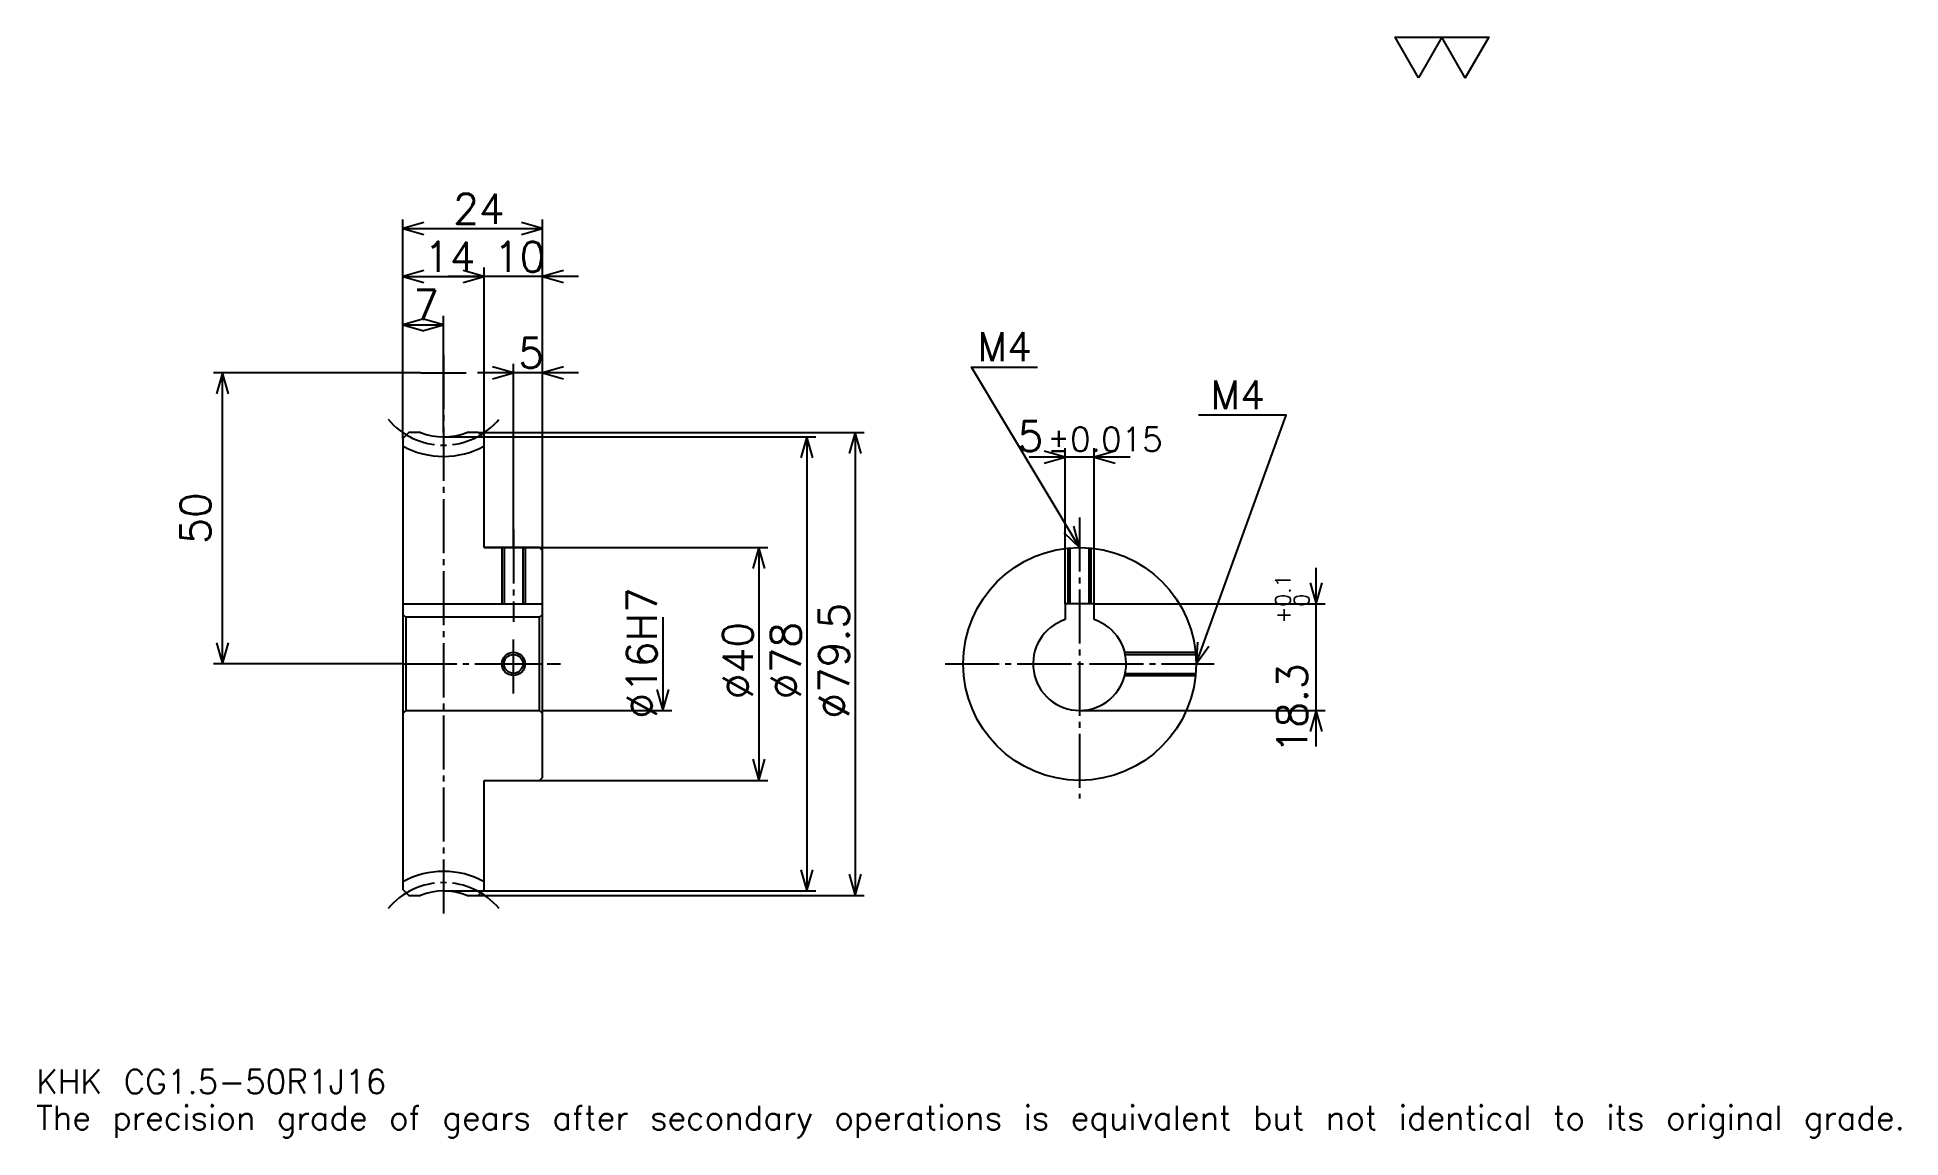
# Model space of a CAD drawing. Extents: x 10 to 331, y 4 to 193.
import ezdxf

# ---------------------------------------------------------------- set-up
doc = ezdxf.new("R2010")
doc.units = 0
doc.linetypes.add('DASHDOT', pattern=[12.387097, 9.290323, -1.032258, 1.032258, -1.032258])
doc.layers.get('0').update_dxf_attribs({"linetype": 'CONTINUOUS'})
doc.layers.add('DASHDOT', color=6, linetype='DASHDOT')
doc.styles.add('KANJI', font='TXT', dxfattribs={"bigfont": 'BIGFONT'})

msp = doc.modelspace()

# ---------------------------------------------------------------- linework, layer by layer
at = {"color": 5}
for p, q in [((73.290321, 124.911293), (73.290321, 161.483871)), ((97.290321, 124.911293), (97.290321, 161.483871)), ((73.290321, 159.935486), (97.290321, 159.935486)), ((73.290321, 151.677429), (87.290321, 151.677429)), ((103.483871, 151.677429), (81.096771, 151.677429)), ((87.290321, 124.911293), (87.290321, 153.2258)), ((80.290321, 124.911293), (80.290321, 144.967743)), ((73.290321, 143.419357), (80.290321, 143.419357)), ((76.387093, 135.161285), (40.774193, 135.161285)), ((42.322578, 85.161293), (42.322578, 135.161285)), ((103.483871, 135.161285), (86.096771, 135.161285)), ((92.290321, 124.911293), (92.290321, 136.709686)), ((73.290321, 123.879036), (73.290321, 124.911293)), ((86.258064, 124.911293), (97.290321, 124.911293)), ((87.290321, 123.879036), (87.290321, 124.911293)), ((92.290321, 105.161293), (92.290321, 124.911293)), ((92.290321, 105.161293), (92.290321, 124.911293)), ((97.290321, 124.911293), (152.516113, 124.911293)), ((97.290321, 104.661293), (97.290321, 124.911293)), ((150.967743, 124.911293), (150.967743, 45.411293)), ((80.290321, 124.161293), (97.290321, 124.161293)), ((97.290321, 124.161293), (144.258057, 124.161293)), ((142.709686, 124.161293), (142.709686, 46.161293)), ((187.048386, 95.461296), (187.048386, 122.193558)), ((192.048386, 95.461296), (192.048386, 122.193558)), ((198.241943, 120.645164), (180.854828, 120.645164)), ((87.290321, 105.161293), (97.290321, 105.161293)), ((97.290321, 105.161293), (136, 105.161293)), ((134.451614, 105.161293), (134.451614, 65.161293)), ((230.193542, 70.967743), (230.193542, 101.654846)), ((117.935486, 93.161293), (117.935486, 77.161293)), ((192.048386, 95.461296), (231.741943, 95.461296)), ((73.290321, 85.161293), (40.774193, 85.161293)), ((97.290321, 77.161293), (119.483871, 77.161293)), ((189.548386, 77.161293), (231.741943, 77.161293)), ((87.290321, 65.161293), (97.290321, 65.161293)), ((97.290321, 65.161293), (136, 65.161293)), ((80.290321, 46.161293), (97.290321, 46.161293)), ((86.258064, 45.411293), (97.290321, 45.411293)), ((97.290321, 46.161293), (144.258057, 46.161293)), ((97.290321, 45.411293), (152.516113, 45.411293))]:
    msp.add_line(p, q, dxfattribs=at)
at = {"color": 4}
for p, q in [((73.290321, 95.461296), (97.290321, 95.461296)), ((97.290321, 93.661293), (96.790321, 93.161293)), ((73.290321, 76.661293), (73.790321, 77.161293)), ((97.290321, 76.661293), (96.790321, 77.161293))]:
    msp.add_line(p, q, dxfattribs=at)
at = {"color": 7}
msp.add_lwpolyline([(247.741928, 185.806458), (243.716125, 192.784515), (259.819336, 192.784515), (255.793549, 185.806458), (251.767731, 192.784515), (247.741928, 185.806458)], dxfattribs=at)
at = {"color": 5}
for points in [[(76.903221, 160.967743), (73.290321, 159.935486), (76.903221, 158.903229)], [(93.677414, 158.903229), (97.290321, 159.935486), (93.677414, 160.967743)], [(76.903221, 152.709686), (73.290321, 151.677429), (76.903221, 150.645172)], [(83.677414, 150.645172), (87.290321, 151.677429), (83.677414, 152.709686)], [(83.677414, 150.645172), (87.290321, 151.677429), (83.677414, 152.709686)], [(100.903229, 152.709686), (97.290321, 151.677429), (100.903229, 150.645172)], [(76.903221, 144.451614), (73.290321, 143.419357), (76.903221, 142.3871)], [(76.677422, 142.3871), (80.290321, 143.419357), (76.677422, 144.451614)], [(43.354839, 131.548386), (42.322578, 135.161285), (41.290321, 131.548386)], [(88.677414, 134.129028), (92.290321, 135.161285), (88.677414, 136.193542)], [(100.903229, 136.193542), (97.290321, 135.161285), (100.903229, 134.129028)], [(189.548386, 105.161293), (170.967743, 136.129028), (182.322571, 136.129028)], [(152, 121.298386), (150.967743, 124.911293), (149.935486, 121.298386)], [(209.548401, 85.161293), (225.032257, 127.870972), (209.961273, 127.870972)], [(143.741943, 120.548386), (142.709686, 124.161293), (141.677429, 120.548386)], [(183.435486, 119.612907), (187.048386, 120.645164), (183.435486, 121.677422)], [(195.661285, 121.677422), (192.048386, 120.645164), (195.661285, 119.612907)], [(186.804413, 107.728241), (189.548386, 105.161293), (188.574707, 108.790421)], [(135.483871, 101.548386), (134.451614, 105.161293), (133.419357, 101.548386)], [(229.161285, 99.074196), (230.193542, 95.461296), (231.2258, 99.074196)], [(41.290321, 88.774193), (42.322578, 85.161293), (43.354839, 88.774193)], [(209.809326, 88.909698), (209.548401, 85.161293), (211.750244, 88.206047)], [(116.903229, 80.774193), (117.935486, 77.161293), (118.967743, 80.774193)], [(231.2258, 73.548393), (230.193542, 77.161293), (229.161285, 73.548393)], [(133.419357, 68.7742), (134.451614, 65.161293), (135.483871, 68.7742)], [(141.677429, 49.774197), (142.709686, 46.161293), (143.741943, 49.774197)], [(149.935486, 49.024197), (150.967743, 45.411293), (152, 49.024197)]]:
    msp.add_lwpolyline(points, dxfattribs=at)
at = {"color": 4}
for points in [[(76.298141, 124.911293), (74.322578, 124.911293), (73.290321, 123.879036), (73.290321, 76.661293)], [(87.290321, 105.161293), (87.290321, 123.879036), (86.258064, 124.911293), (84.282501, 124.911293)], [(87.290321, 65.161293), (96.790321, 65.161293), (97.290321, 65.661293), (97.290321, 104.661293), (96.790321, 105.161293), (87.290321, 105.161293)], [(90.290321, 105.161293), (90.290321, 95.461296)], [(90.670319, 105.161293), (90.670319, 95.461296)], [(93.910324, 105.161293), (93.910324, 95.461296)], [(94.290321, 105.161293), (94.290321, 95.461296)], [(187.548386, 95.461296), (187.548386, 105.061043)], [(187.928375, 95.461296), (187.928375, 105.095573)], [(191.168396, 95.461296), (191.168396, 105.095573)], [(191.548386, 95.461296), (191.548386, 105.061043)], [(73.290321, 93.661293), (73.790321, 93.161293), (73.790321, 77.161293), (96.790321, 77.161293), (96.790321, 93.161293), (73.790321, 93.161293)], [(192.048386, 92.760635), (192.048386, 95.461296), (187.048386, 95.461296), (187.048386, 92.760635)], [(197.294342, 87.161293), (209.44812, 87.161293)], [(197.382645, 86.781296), (209.482666, 86.781296)], [(197.382645, 83.54129), (209.482666, 83.54129)], [(197.294342, 83.161293), (209.44812, 83.161293)], [(73.290321, 76.661293), (73.290321, 46.44355), (74.322578, 45.411293), (76.298141, 45.411293)], [(84.282501, 45.411293), (86.258064, 45.411293), (87.290321, 46.44355), (87.290321, 65.161293)]]:
    msp.add_lwpolyline(points, dxfattribs=at)
for centre, radius in [((189.548386, 85.161293), 20), ((92.290321, 85.161293), 1.62)]:
    msp.add_circle(centre, radius, dxfattribs=at)
at = {"color": 7}
msp.add_circle((92.290321, 85.161293), 2, dxfattribs=at)
at = {"color": 4}
for centre, radius, start, end in [((80.290321, 135.161285), 11, 248.72003407, 291.27996593), ((80.290321, 135.161285), 14.375, 240.85925873, 299.14074127), ((189.548386, 85.161293), 8, 108.20995733, 71.79004267), ((80.290321, 35.161293), 14.375, 60.85925873, 119.14074127), ((80.290321, 35.161293), 11, 68.72003407, 111.27996593)]:
    msp.add_arc(centre, radius, start, end, dxfattribs=at)
at = {"layer": 'DASHDOT', "color": 7}
for p, q in [((80.290321, 138.258072), (80.290321, 42.314518)), ((76.387093, 135.161285), (84.19355, 135.161285)), ((189.548386, 110.322586), (189.548386, 62.064518)), ((73.290321, 85.161293), (100.3871, 85.161293)), ((166.451614, 85.161293), (212.645172, 85.161293))]:
    msp.add_line(p, q, dxfattribs=at)
for points in [[(92.290321, 108.258072), (92.290321, 92.364517)], [(92.290321, 80.064522), (92.290321, 90.258064)], [(87.19355, 85.161293), (97.3871, 85.161293)]]:
    msp.add_lwpolyline(points, dxfattribs=at)
for centre, start, end in [((80.290321, 135.161285), 220.00000449, 319.99999551), ((80.290321, 35.161293), 40.00000449, 139.99999551)]:
    msp.add_arc(centre, 12.435, start, end, dxfattribs=at)

# ---------------------------------------------------------------- texts
at = {"color": 7, "style": 'KANJI'}
for s, height, p in [('24', 5.16129, (81.935486, 160.761292)), ('14', 5.16129, (76.935486, 152.503235)), ('10', 5.16129, (88.935486, 152.503235)), ('7', 5.16129, (75.1129, 144.245163)), ('5', 5.16129, (93.1129, 135.987091)), ('M4', 4.954839, (172, 137.161285)), ('M4', 4.954839, (212.025787, 128.903229)), ('5', 5.16129, (178.89447, 121.677422)), ('%%p0.015', 4.129032, (184.00351, 121.677422)), ('KHK CG1.5-50R1J16', 4.129032, (10.32258, 11.354838)), ('The precision grade of gears after secondary operations is equivalent but not identical to its original grade.', 4.129032, (10.32258, 5.16129))]:
    msp.add_text(s, height=height, dxfattribs=at).set_placement(p)
for s, height, p in [('50', 5.16129, (40.258064, 105.7742)), ('0.1', 2.580645, (225.754852, 94.995033)), ('%%c16H7', 5.16129, (116.903229, 75.741936)), ('0', 2.580645, (228.954834, 94.995033)), ('%%c79.5', 5.16129, (149.935486, 75.741943)), ('+', 2.580645, (225.754852, 92.104713)), ('%%c40', 5.16129, (133.419357, 79.096779)), ('%%c78', 5.16129, (141.677429, 79.096771)), ('18.3', 5.16129, (228.645172, 69.764603))]:
    msp.add_text(s, height=height, rotation=90, dxfattribs=at).set_placement(p)

doc.saveas('drawing.dxf')
